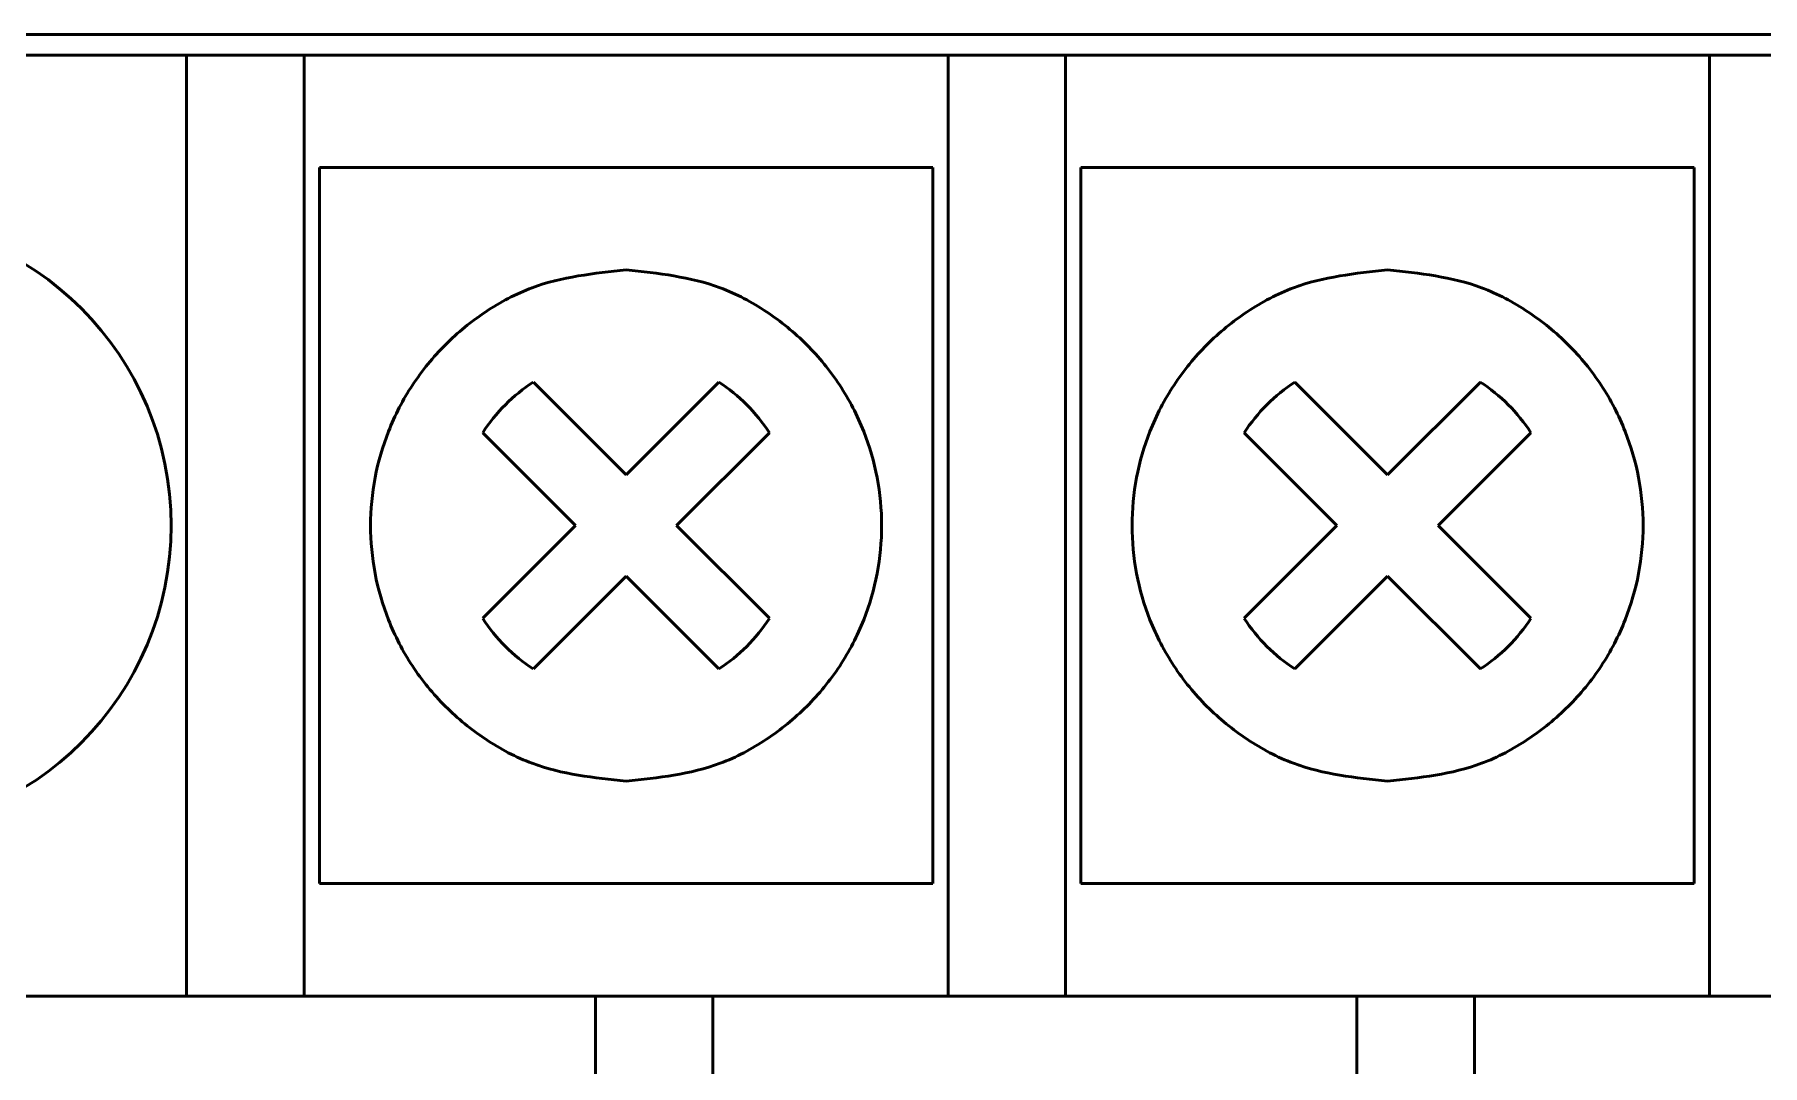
# Model space of a CAD drawing. Header units: millimetres. Extents: x 3520 to 8864, y 403 to 1747.
# Drawn here: x 5686.94 to 5703.84, y 1290.92 to 1301 of the extents above; entities that cross this region are included whole.
import ezdxf

# ---------------------------------------------------------------- set-up
doc = ezdxf.new("R2010")
doc.units = ezdxf.units.MM
doc.layers.add('main', color=5, linetype='Continuous', lineweight=50)

msp = doc.modelspace()

# ---------------------------------------------------------------- linework, layer by layer
at = {"layer": 'main', "color": 0, "linetype": 'Continuous'}
for p, q in [((5737.724, 1301), (5681.524, 1301)), ((5688.424, 1300.8), (5682.124, 1300.8)), ((5689.574, 1300.8), (5688.424, 1300.8)), ((5688.424, 1300.8), (5688.424, 1299.8)), ((5689.574, 1299.8), (5689.574, 1300.8)), ((5695.874, 1300.8), (5689.574, 1300.8)), ((5697.024, 1300.8), (5695.874, 1300.8)), ((5695.874, 1300.8), (5695.874, 1299.8)), ((5697.024, 1299.8), (5697.024, 1300.8)), ((5703.324, 1300.8), (5697.024, 1300.8)), ((5704.474, 1300.8), (5703.324, 1300.8)), ((5703.324, 1300.8), (5703.324, 1299.8)), ((5688.424, 1299.8), (5688.424, 1291.6)), ((5689.574, 1291.6), (5689.574, 1299.8)), ((5695.724, 1299.7), (5689.724, 1299.7)), ((5689.724, 1299.7), (5689.724, 1296.2)), ((5695.724, 1296.2), (5695.724, 1299.7)), ((5695.874, 1299.8), (5695.874, 1291.6)), ((5697.024, 1291.6), (5697.024, 1299.8)), ((5703.174, 1299.7), (5697.174, 1299.7)), ((5697.174, 1299.7), (5697.174, 1296.2)), ((5703.174, 1296.2), (5703.174, 1299.7)), ((5703.324, 1299.8), (5703.324, 1291.6)), ((5691.817, 1297.602), (5692.724, 1296.695)), ((5692.724, 1296.695), (5693.632, 1297.602)), ((5699.267, 1297.602), (5700.174, 1296.695)), ((5700.174, 1296.695), (5701.082, 1297.602)), ((5692.229, 1296.2), (5691.322, 1297.107)), ((5694.127, 1297.107), (5693.219, 1296.2)), ((5699.679, 1296.2), (5698.772, 1297.107)), ((5701.577, 1297.107), (5700.669, 1296.2)), ((5689.724, 1296.2), (5689.724, 1292.7)), ((5691.322, 1295.293), (5692.229, 1296.2)), ((5693.219, 1296.2), (5694.127, 1295.293)), ((5695.724, 1292.7), (5695.724, 1296.2)), ((5697.174, 1296.2), (5697.174, 1292.7)), ((5698.772, 1295.293), (5699.679, 1296.2)), ((5700.669, 1296.2), (5701.577, 1295.293)), ((5703.174, 1292.7), (5703.174, 1296.2)), ((5692.724, 1295.705), (5691.817, 1294.798)), ((5693.632, 1294.798), (5692.724, 1295.705)), ((5700.174, 1295.705), (5699.267, 1294.798)), ((5701.082, 1294.798), (5700.174, 1295.705)), ((5689.724, 1292.7), (5695.724, 1292.7)), ((5697.174, 1292.7), (5703.174, 1292.7)), ((5692.424, 1291.6), (5686.124, 1291.6)), ((5692.424, 1291.6), (5692.424, 1290.6)), ((5693.574, 1291.6), (5692.424, 1291.6)), ((5693.574, 1290.6), (5693.574, 1291.6)), ((5693.574, 1291.6), (5699.874, 1291.6)), ((5701.024, 1291.6), (5699.874, 1291.6)), ((5699.874, 1291.6), (5699.874, 1290.6)), ((5701.024, 1290.6), (5701.024, 1291.6)), ((5701.024, 1291.6), (5707.324, 1291.6))]:
    msp.add_line(p, q, dxfattribs=at)
msp.add_circle((5685.274, 1296.2), 3, dxfattribs=at)
for centre, start, end in [((5692.724, 1296.2), 122.9031, 147.0969), ((5692.724, 1296.2), 32.9031, 57.0969), ((5700.174, 1296.2), 122.9031, 147.0969), ((5700.174, 1296.2), 32.9031, 57.0969), ((5692.724, 1296.2), 212.9031, 237.0969), ((5692.724, 1296.2), 302.9031, 327.0969), ((5700.174, 1296.2), 212.9031, 237.0969), ((5700.174, 1296.2), 302.9031, 327.0969)]:
    msp.add_arc(centre, 1.67, start, end, dxfattribs=at)
for points, knots in [([(5692.724, 1293.7), (5692.41, 1293.734), (5691.925, 1293.785), (5691.342, 1294.097), (5690.945, 1294.42), (5690.619, 1294.818), (5690.318, 1295.4), (5690.164, 1296.2), (5690.318, 1297), (5690.62, 1297.583), (5690.945, 1297.98), (5691.342, 1298.303), (5691.925, 1298.615), (5692.41, 1298.666), (5692.724, 1298.7)], [0, 0, 0, 0, 0.119721, 0.184895, 0.25, 0.315173, 0.380278, 0.5, 0.619721, 0.684895, 0.75, 0.815173, 0.880279, 1, 1, 1, 1]), ([(5692.724, 1298.7), (5693.039, 1298.666), (5693.524, 1298.615), (5694.107, 1298.303), (5694.504, 1297.98), (5694.829, 1297.582), (5695.131, 1297), (5695.285, 1296.2), (5695.131, 1295.4), (5694.829, 1294.817), (5694.504, 1294.42), (5694.107, 1294.097), (5693.524, 1293.785), (5693.039, 1293.734), (5692.724, 1293.7)], [0, 0, 0, 0, 0.119721, 0.184895, 0.25, 0.315173, 0.380279, 0.5, 0.619722, 0.684895, 0.75, 0.815174, 0.880279, 1, 1, 1, 1]), ([(5700.174, 1293.7), (5699.86, 1293.734), (5699.375, 1293.785), (5698.792, 1294.097), (5698.395, 1294.42), (5698.069, 1294.818), (5697.768, 1295.4), (5697.614, 1296.2), (5697.768, 1297), (5698.07, 1297.583), (5698.395, 1297.98), (5698.792, 1298.303), (5699.375, 1298.615), (5699.86, 1298.666), (5700.174, 1298.7)], [0, 0, 0, 0, 0.119721, 0.184895, 0.25, 0.315173, 0.380278, 0.5, 0.619721, 0.684895, 0.75, 0.815173, 0.880279, 1, 1, 1, 1]), ([(5700.174, 1298.7), (5700.489, 1298.666), (5700.974, 1298.615), (5701.557, 1298.303), (5701.954, 1297.98), (5702.279, 1297.582), (5702.581, 1297), (5702.735, 1296.2), (5702.581, 1295.4), (5702.279, 1294.817), (5701.954, 1294.42), (5701.557, 1294.097), (5700.974, 1293.785), (5700.489, 1293.734), (5700.174, 1293.7)], [0, 0, 0, 0, 0.119721, 0.184895, 0.25, 0.315173, 0.380279, 0.5, 0.619722, 0.684895, 0.75, 0.815174, 0.880279, 1, 1, 1, 1])]:
    msp.add_open_spline(points, degree=3, knots=knots, dxfattribs=at)

doc.saveas('drawing.dxf')
